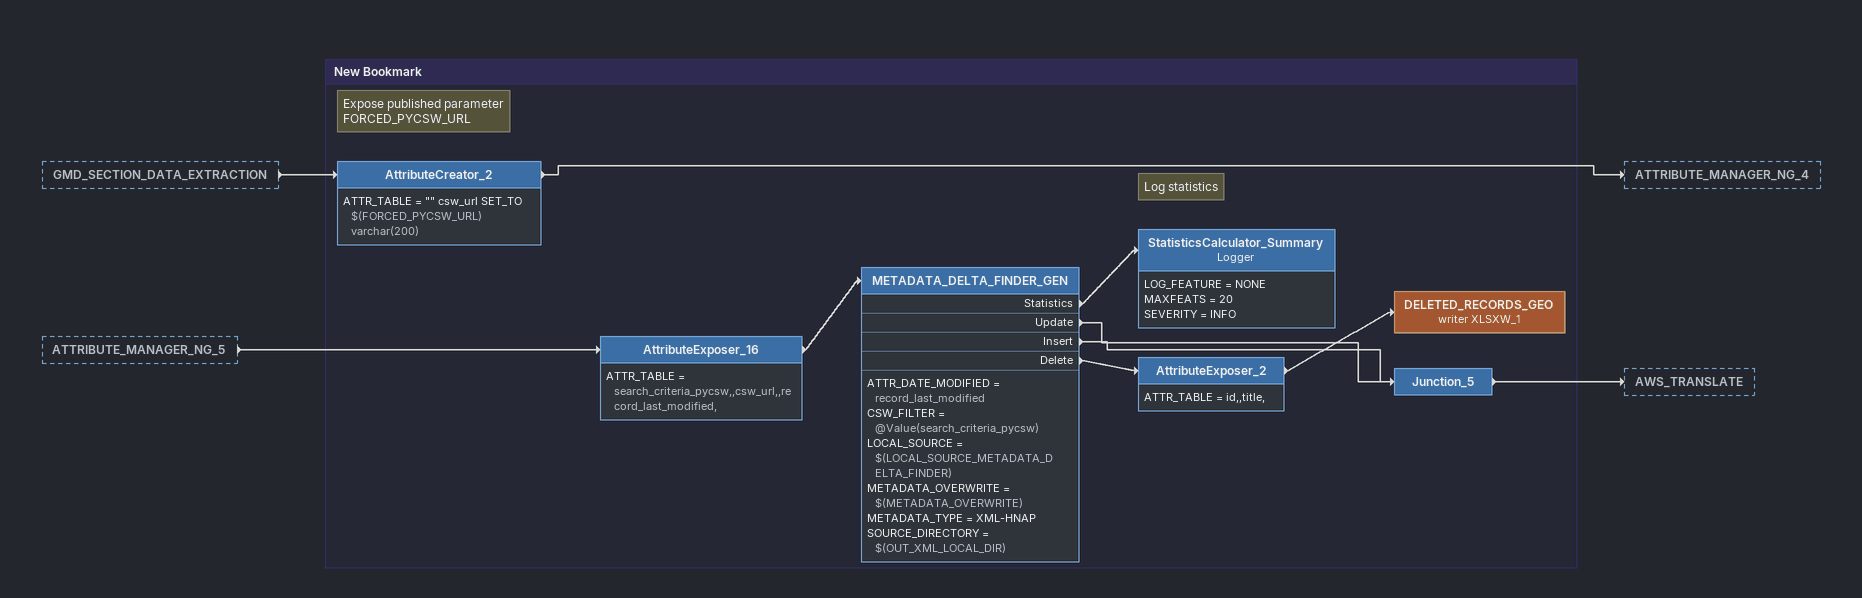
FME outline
GMD_SECTION_DATA_EXTRACTION [outside]
    -> AttributeCreator_2
ATTRIBUTE_MANAGER_NG_5 [outside]
    -> AttributeExposer_16

Bookmark: New Bookmark
Note: Expose published parameter FORCED_PYCSW_URL
AttributeCreator_2
    ATTR_TABLE = "" csw_url SET_TO $(FORCED_PYCSW_URL) varchar(200)
    -> ATTRIBUTE_MANAGER_NG_4
AttributeExposer_16
    ATTR_TABLE = search_criteria_pycsw,,csw_url,,record_last_modified,
    -> METADATA_DELTA_FINDER_GEN
METADATA_DELTA_FINDER_GEN
    ATTR_DATE_MODIFIED = record_last_modified
    CSW_FILTER = @Value(search_criteria_pycsw)
    LOCAL_SOURCE = $(LOCAL_SOURCE_METADATA_DELTA_FINDER)
    METADATA_OVERWRITE = $(METADATA_OVERWRITE)
    METADATA_TYPE = XML-HNAP
    SOURCE_DIRECTORY = $(OUT_XML_LOCAL_DIR)
    Statistics -> StatisticsCalculator_Summary
    Update -> Junction_5
    Insert -> Junction_5
    Delete -> AttributeExposer_2
Note: Log statistics
StatisticsCalculator_Summary: Logger
    LOG_FEATURE = NONE
    MAXFEATS = 20
    SEVERITY = INFO
AttributeExposer_2
    ATTR_TABLE = id,,title,
    -> DELETED_RECORDS_GEO (writer XLSXW_1)
DELETED_RECORDS_GEO (writer XLSXW_1)
Junction_5
    -> AWS_TRANSLATE
